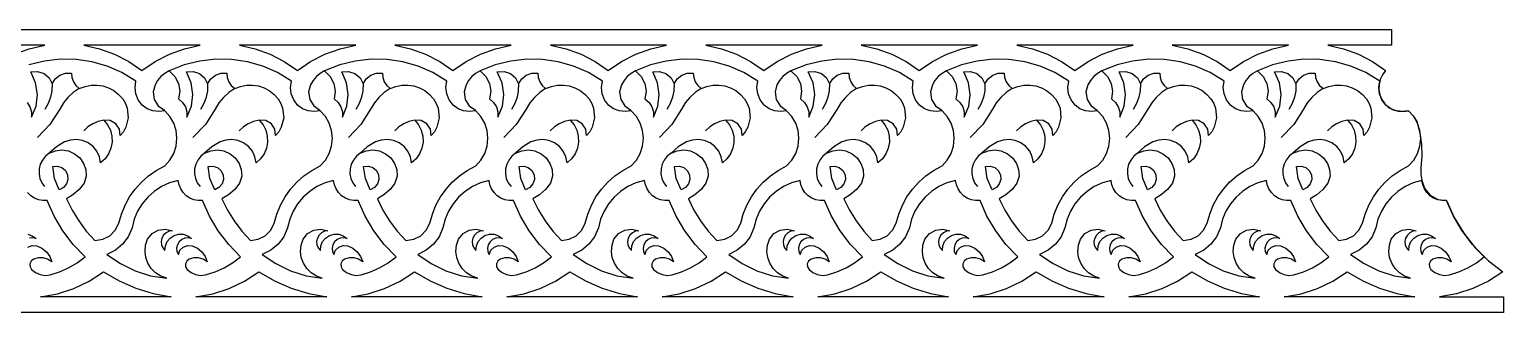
# Model space of a CAD drawing. Extents: x 0.75 to 7.48, y 8.3 to 8.96.
# Drawn here: x 4.077 to 7.483, y 8.305 to 8.958 of the extents above; entities that cross this region are included whole.
import ezdxf

# ---------------------------------------------------------------- set-up
doc = ezdxf.new("R2010")
doc.units = 0
doc.header["$MEASUREMENT"] = 0
doc.layers.get('0').update_dxf_attribs({"linetype": 'CONTINUOUS'})

msp = doc.modelspace()

# ---------------------------------------------------------------- linework, layer by layer
for points in [[(0.7743, 8.9578), (7.2242, 8.9578), (7.2242, 8.9215), (7.0768, 8.9215), (7.113, 8.9136), (7.1476, 8.9011), (7.1804, 8.8842), (7.2107, 8.863), (7.2033, 8.8535), (7.1982, 8.8427), (7.1954, 8.8311), (7.1951, 8.8191), (7.1973, 8.8072), (7.2018, 8.7962), (7.2086, 8.7864), (7.2174, 8.7781), (7.2282, 8.7728), (7.2397, 8.7698), (7.2516, 8.769), (7.2635, 8.7705), (7.2742, 8.7587), (7.2826, 8.7453), (7.2899, 8.7192), (7.2938, 8.6925), (7.2945, 8.6655), (7.2918, 8.6385), (7.2917, 8.6238), (7.2946, 8.6094), (7.3012, 8.5903), (7.3139, 8.5754), (7.331, 8.5658), (7.3512, 8.563), (7.3688, 8.5241), (7.3911, 8.4877), (7.4177, 8.4544), (7.4483, 8.4243), (7.4812, 8.3991), (7.4481, 8.3772), (7.4124, 8.3601), (7.3747, 8.348), (7.3355, 8.3413), (7.4831, 8.3413), (7.4831, 8.305), (1.0332, 8.305)], [(4.0715, 8.7895), (4.078, 8.7794), (4.0815, 8.768), (4.0816, 8.7558), (4.092, 8.7812), (4.0952, 8.8081), (4.0912, 8.8348), (4.0801, 8.86), (4.0957, 8.8612), (4.1105, 8.8563), (4.1224, 8.8462), (4.1293, 8.8322), (4.1366, 8.844), (4.1472, 8.8525), (4.1599, 8.8571), (4.1739, 8.8574), (4.1748, 8.8469), (4.1783, 8.8371), (4.1841, 8.8285), (4.192, 8.8214), (4.2053, 8.8267), (4.2191, 8.8294), (4.2329, 8.8297), (4.2466, 8.8276), (4.2596, 8.8233), (4.2718, 8.8168), (4.2828, 8.8082), (4.2923, 8.7975), (4.2985, 8.7874), (4.3027, 8.7766), (4.305, 8.7541), (4.2996, 8.7322), (4.2939, 8.7221), (4.2864, 8.7129), (4.2849, 8.7279), (4.2767, 8.7405), (4.2636, 8.7481), (4.2485, 8.749), (4.2575, 8.738), (4.2638, 8.7256), (4.2673, 8.7121), (4.2678, 8.698), (4.2652, 8.6842), (4.2598, 8.6713), (4.2517, 8.6598), (4.2412, 8.6503), (4.2386, 8.6642), (4.2327, 8.677), (4.2239, 8.6879), (4.2125, 8.6965), (4.1993, 8.702), (4.1854, 8.7042), (4.1714, 8.7029), (4.158, 8.6983), (4.139, 8.6868), (4.1224, 8.6723), (4.1368, 8.6781), (4.152, 8.6799), (4.1671, 8.6776), (4.1813, 8.6713), (4.1933, 8.6614), (4.202, 8.6489), (4.2071, 8.6346), (4.2081, 8.6192), (4.203, 8.6035), (4.1919, 8.5887), (4.1774, 8.5763), (4.1623, 8.5675), (4.1752, 8.5412), (4.1906, 8.5163), (4.2083, 8.4929), (4.2282, 8.4713), (4.2464, 8.474), (4.2624, 8.4821), (4.2751, 8.4945), (4.2835, 8.5107), (4.2894, 8.5321), (4.2977, 8.5524), (4.3083, 8.5715), (4.3209, 8.5892), (4.3355, 8.6054), (4.3518, 8.6199), (4.3699, 8.6325), (4.3895, 8.6431), (4.4015, 8.6566), (4.4104, 8.672), (4.4159, 8.689), (4.4178, 8.7069), (4.4159, 8.7247), (4.4104, 8.7416), (4.4015, 8.7571), (4.3894, 8.7705), (4.3755, 8.7684), (4.3617, 8.77), (4.3488, 8.7751), (4.3374, 8.7834), (4.3282, 8.7954), (4.3226, 8.8092), (4.3208, 8.824), (4.3229, 8.8389), (4.2907, 8.8584), (4.2566, 8.8732), (4.2211, 8.8833), (4.1848, 8.8887), (4.148, 8.8893), (4.1113, 8.8851), (4.0752, 8.8761)], [(4.3995, 8.8622), (4.3894, 8.8565), (4.3805, 8.8492), (4.373, 8.8405), (4.3672, 8.8305), (4.3627, 8.8138), (4.3653, 8.7966), (4.3745, 8.7819), (4.3888, 8.7721)], [(4.7587, 8.8622), (4.7486, 8.8565), (4.7398, 8.8492), (4.7323, 8.8405), (4.7264, 8.8305), (4.722, 8.8138), (4.7245, 8.7966), (4.7337, 8.7819), (4.7481, 8.7721)], [(5.118, 8.8622), (5.1079, 8.8565), (5.099, 8.8492), (5.0915, 8.8405), (5.0857, 8.8305), (5.0812, 8.8138), (5.0838, 8.7966), (5.093, 8.7819), (5.1073, 8.7721)], [(5.4772, 8.8622), (5.4671, 8.8565), (5.4583, 8.8492), (5.4508, 8.8405), (5.4449, 8.8305), (5.4405, 8.8138), (5.4431, 8.7966), (5.4523, 8.7819), (5.4666, 8.7721)], [(5.8365, 8.8622), (5.8264, 8.8565), (5.8175, 8.8492), (5.8101, 8.8405), (5.8042, 8.8305), (5.7997, 8.8138), (5.8023, 8.7966), (5.8115, 8.7819), (5.8258, 8.7721)], [(6.1957, 8.8622), (6.1856, 8.8565), (6.1768, 8.8492), (6.1693, 8.8405), (6.1635, 8.8305), (6.159, 8.8138), (6.1616, 8.7966), (6.1708, 8.7819), (6.1851, 8.7721)], [(6.555, 8.8622), (6.5449, 8.8565), (6.536, 8.8492), (6.5286, 8.8405), (6.5227, 8.8305), (6.5182, 8.8138), (6.5208, 8.7966), (6.53, 8.7819), (6.5444, 8.7721)], [(6.9142, 8.8622), (6.9041, 8.8565), (6.8953, 8.8492), (6.8878, 8.8405), (6.882, 8.8305), (6.8775, 8.8138), (6.8801, 8.7966), (6.8893, 8.7819), (6.9036, 8.7721)], [(4.1293, 8.8322), (4.1288, 8.8166), (4.1258, 8.8014), (4.1203, 8.7868), (4.1126, 8.7732)], [(4.4886, 8.8322), (4.488, 8.8166), (4.485, 8.8014), (4.4796, 8.7868), (4.4719, 8.7732)], [(4.8478, 8.8322), (4.8473, 8.8166), (4.8443, 8.8014), (4.8389, 8.7868), (4.8311, 8.7732)], [(5.2071, 8.8322), (5.2065, 8.8166), (5.2035, 8.8014), (5.1981, 8.7868), (5.1904, 8.7732)], [(5.5663, 8.8322), (5.5658, 8.8166), (5.5628, 8.8014), (5.5574, 8.7868), (5.5496, 8.7732)], [(5.9256, 8.8322), (5.925, 8.8166), (5.922, 8.8014), (5.9166, 8.7868), (5.9089, 8.7732)], [(6.2848, 8.8322), (6.2843, 8.8166), (6.2813, 8.8014), (6.2759, 8.7868), (6.2682, 8.7732)], [(6.6441, 8.8322), (6.6436, 8.8166), (6.6405, 8.8014), (6.6351, 8.7868), (6.6274, 8.7732)], [(7.0034, 8.8322), (7.0028, 8.8166), (6.9998, 8.8014), (6.9944, 8.7868), (6.9867, 8.7732)], [(4.192, 8.8214), (4.1782, 8.8122), (4.1659, 8.801), (4.1553, 8.7883), (4.1467, 8.7741), (4.1242, 8.7389), (4.0954, 8.7085)], [(4.5512, 8.8214), (4.5374, 8.8122), (4.5251, 8.801), (4.5146, 8.7883), (4.506, 8.7741), (4.4834, 8.7389), (4.4546, 8.7085)], [(4.9105, 8.8214), (4.8967, 8.8122), (4.8844, 8.801), (4.8739, 8.7883), (4.8652, 8.7741), (4.8427, 8.7389), (4.8139, 8.7085)], [(5.2697, 8.8214), (5.2559, 8.8122), (5.2436, 8.801), (5.2331, 8.7883), (5.2245, 8.7741), (5.2019, 8.7389), (5.1731, 8.7085)], [(5.629, 8.8214), (5.6152, 8.8122), (5.6029, 8.801), (5.5924, 8.7883), (5.5837, 8.7741), (5.5612, 8.7389), (5.5324, 8.7085)], [(5.9882, 8.8214), (5.9744, 8.8122), (5.9622, 8.801), (5.9516, 8.7883), (5.943, 8.7741), (5.9204, 8.7389), (5.8916, 8.7085)], [(6.3475, 8.8214), (6.3337, 8.8122), (6.3214, 8.801), (6.3109, 8.7883), (6.3022, 8.7741), (6.2797, 8.7389), (6.2509, 8.7085)], [(6.7067, 8.8214), (6.6929, 8.8122), (6.6807, 8.801), (6.6701, 8.7883), (6.6615, 8.7741), (6.6389, 8.7389), (6.6101, 8.7085)], [(7.066, 8.8214), (7.0522, 8.8122), (7.0399, 8.801), (7.0294, 8.7883), (7.0207, 8.7741), (6.9982, 8.7389), (6.9694, 8.7085)], [(4.2485, 8.749), (4.2354, 8.7458), (4.2232, 8.7405), (4.2121, 8.7331), (4.2024, 8.7237)], [(4.6078, 8.749), (4.5947, 8.7458), (4.5824, 8.7405), (4.5713, 8.7331), (4.5616, 8.7237)], [(4.9671, 8.749), (4.9539, 8.7458), (4.9417, 8.7405), (4.9306, 8.7331), (4.9209, 8.7237)], [(5.3263, 8.749), (5.3132, 8.7458), (5.3009, 8.7405), (5.2898, 8.7331), (5.2801, 8.7237)], [(5.6856, 8.749), (5.6724, 8.7458), (5.6602, 8.7405), (5.6491, 8.7331), (5.6394, 8.7237)], [(6.0448, 8.749), (6.0317, 8.7458), (6.0194, 8.7405), (6.0083, 8.7331), (5.9987, 8.7237)], [(6.4041, 8.749), (6.3909, 8.7458), (6.3787, 8.7405), (6.3676, 8.7331), (6.3579, 8.7237)], [(6.7633, 8.749), (6.7502, 8.7458), (6.7379, 8.7405), (6.7268, 8.7331), (6.7172, 8.7237)], [(7.1226, 8.749), (7.1095, 8.7458), (7.0972, 8.7405), (7.0861, 8.7331), (7.0764, 8.7237)], [(4.1224, 8.6723), (4.1137, 8.6653), (4.1069, 8.6567), (4.102, 8.6469), (4.0993, 8.6362), (4.099, 8.6251), (4.101, 8.6144), (4.1053, 8.6044), (4.1118, 8.5954)], [(4.4817, 8.6723), (4.473, 8.6653), (4.4661, 8.6567), (4.4612, 8.6469), (4.4586, 8.6362), (4.4582, 8.6251), (4.4603, 8.6144), (4.4646, 8.6044), (4.471, 8.5954)], [(4.8409, 8.6723), (4.8323, 8.6653), (4.8254, 8.6567), (4.8205, 8.6469), (4.8178, 8.6362), (4.8175, 8.6251), (4.8195, 8.6144), (4.8238, 8.6044), (4.8303, 8.5954)], [(5.2002, 8.6723), (5.1915, 8.6653), (5.1846, 8.6567), (5.1798, 8.6469), (5.1771, 8.6362), (5.1768, 8.6251), (5.1788, 8.6144), (5.1831, 8.6044), (5.1896, 8.5954)], [(5.5594, 8.6723), (5.5508, 8.6653), (5.5439, 8.6567), (5.539, 8.6469), (5.5363, 8.6362), (5.536, 8.6251), (5.5381, 8.6144), (5.5424, 8.6044), (5.5488, 8.5954)], [(5.9187, 8.6723), (5.91, 8.6653), (5.9031, 8.6567), (5.8983, 8.6469), (5.8956, 8.6362), (5.8953, 8.6251), (5.8973, 8.6144), (5.9016, 8.6044), (5.9081, 8.5954)], [(6.2779, 8.6723), (6.2693, 8.6653), (6.2624, 8.6567), (6.2575, 8.6469), (6.2548, 8.6362), (6.2545, 8.6251), (6.2566, 8.6144), (6.2609, 8.6044), (6.2673, 8.5954)], [(6.6372, 8.6723), (6.6285, 8.6653), (6.6217, 8.6567), (6.6168, 8.6469), (6.6141, 8.6362), (6.6138, 8.6251), (6.6158, 8.6144), (6.6201, 8.6044), (6.6266, 8.5954)], [(6.9964, 8.6723), (6.9878, 8.6653), (6.9809, 8.6567), (6.976, 8.6469), (6.9733, 8.6362), (6.973, 8.6251), (6.9751, 8.6144), (6.9794, 8.6044), (6.9858, 8.5954)], [(4.073, 8.4558), (4.083, 8.4594), (4.0937, 8.4585), (4.1058, 8.453), (4.1159, 8.4447), (4.1236, 8.4341), (4.1284, 8.4218), (4.1189, 8.4277), (4.1084, 8.4308), (4.0974, 8.4309), (4.0866, 8.4278), (4.081, 8.4235), (4.0781, 8.4171), (4.0784, 8.4102), (4.0819, 8.4041), (4.0911, 8.3969), (4.1017, 8.3923), (4.1131, 8.3906), (4.1247, 8.392), (4.1465, 8.3988), (4.1674, 8.4079), (4.1871, 8.4194), (4.2054, 8.433), (4.1779, 8.4616), (4.154, 8.493), (4.134, 8.5269), (4.1179, 8.563), (4.1077, 8.563), (4.0977, 8.5649), (4.0883, 8.5688), (4.0798, 8.5744), (4.0726, 8.5816)], [(4.073, 8.4854), (4.0833, 8.482), (4.0923, 8.4757), (4.0844, 8.4773), (4.0766, 8.4764)]]:
    msp.add_lwpolyline(points)
for points in [[(4.1123, 8.9215), (3.8435, 8.9215), (3.8797, 8.9136), (3.9144, 8.9011), (3.9471, 8.8842), (3.9774, 8.863), (4.0081, 8.884), (4.0411, 8.9008), (4.076, 8.9134)], [(4.4716, 8.9215), (4.2028, 8.9215), (4.239, 8.9136), (4.2736, 8.9011), (4.3063, 8.8842), (4.3367, 8.863), (4.3674, 8.884), (4.4004, 8.9008), (4.4352, 8.9134)], [(4.8308, 8.9215), (4.562, 8.9215), (4.5982, 8.9136), (4.6329, 8.9011), (4.6656, 8.8842), (4.6959, 8.863), (4.7266, 8.884), (4.7596, 8.9008), (4.7945, 8.9134)], [(5.1901, 8.9215), (4.9213, 8.9215), (4.9575, 8.9136), (4.9921, 8.9011), (5.0248, 8.8842), (5.0552, 8.863), (5.0859, 8.884), (5.1189, 8.9008), (5.1537, 8.9134)], [(5.5493, 8.9215), (5.2805, 8.9215), (5.3167, 8.9136), (5.3514, 8.9011), (5.3841, 8.8842), (5.4144, 8.863), (5.4451, 8.884), (5.4781, 8.9008), (5.513, 8.9134)], [(5.9086, 8.9215), (5.6398, 8.9215), (5.676, 8.9136), (5.7106, 8.9011), (5.7434, 8.8842), (5.7737, 8.863), (5.8044, 8.884), (5.8374, 8.9008), (5.8722, 8.9134)], [(6.2678, 8.9215), (5.999, 8.9215), (6.0352, 8.9136), (6.0699, 8.9011), (6.1026, 8.8842), (6.1329, 8.863), (6.1636, 8.884), (6.1966, 8.9008), (6.2315, 8.9134)], [(6.6271, 8.9215), (6.3583, 8.9215), (6.3945, 8.9136), (6.4291, 8.9011), (6.4619, 8.8842), (6.4922, 8.863), (6.5229, 8.884), (6.5559, 8.9008), (6.5908, 8.9134)], [(6.9864, 8.9215), (6.7176, 8.9215), (6.7537, 8.9136), (6.7884, 8.9011), (6.8211, 8.8842), (6.8514, 8.863), (6.8821, 8.884), (6.9151, 8.9008), (6.95, 8.9134)], [(4.7487, 8.7705), (4.7347, 8.7684), (4.7209, 8.77), (4.708, 8.7751), (4.6966, 8.7834), (4.6875, 8.7954), (4.6819, 8.8092), (4.68, 8.824), (4.6822, 8.8389), (4.65, 8.8584), (4.6158, 8.8732), (4.5804, 8.8833), (4.544, 8.8887), (4.5073, 8.8893), (4.4706, 8.8851), (4.4345, 8.8761), (4.3995, 8.8622), (4.4128, 8.8494), (4.4212, 8.8334), (4.4242, 8.8157), (4.4215, 8.7975), (4.4307, 8.7895), (4.4373, 8.7794), (4.4407, 8.768), (4.4409, 8.7558), (4.4512, 8.7812), (4.4544, 8.8081), (4.4505, 8.8348), (4.4394, 8.86), (4.4549, 8.8612), (4.4698, 8.8563), (4.4816, 8.8462), (4.4886, 8.8322), (4.4959, 8.844), (4.5064, 8.8525), (4.5192, 8.8571), (4.5331, 8.8574), (4.534, 8.8469), (4.5375, 8.8371), (4.5433, 8.8285), (4.5512, 8.8214), (4.5646, 8.8267), (4.5784, 8.8294), (4.5922, 8.8297), (4.6058, 8.8276), (4.6189, 8.8233), (4.6311, 8.8168), (4.6421, 8.8082), (4.6516, 8.7975), (4.6578, 8.7874), (4.6619, 8.7766), (4.6643, 8.7541), (4.6588, 8.7322), (4.6532, 8.7221), (4.6457, 8.7129), (4.6441, 8.7279), (4.6359, 8.7405), (4.6229, 8.7481), (4.6078, 8.749), (4.6167, 8.738), (4.623, 8.7256), (4.6265, 8.7121), (4.627, 8.698), (4.6245, 8.6842), (4.619, 8.6713), (4.6109, 8.6598), (4.6005, 8.6503), (4.5978, 8.6642), (4.5919, 8.677), (4.5831, 8.6879), (4.5717, 8.6965), (4.5586, 8.702), (4.5447, 8.7042), (4.5307, 8.7029), (4.5172, 8.6983), (4.4983, 8.6868), (4.4817, 8.6723), (4.4961, 8.6781), (4.5113, 8.6799), (4.5264, 8.6776), (4.5406, 8.6713), (4.5525, 8.6614), (4.5612, 8.6489), (4.5663, 8.6346), (4.5673, 8.6192), (4.5623, 8.6035), (4.5512, 8.5887), (4.5367, 8.5763), (4.5216, 8.5675), (4.5345, 8.5412), (4.5499, 8.5163), (4.5676, 8.4929), (4.5875, 8.4713), (4.6056, 8.474), (4.6216, 8.4821), (4.6343, 8.4945), (4.6427, 8.5107), (4.6487, 8.5321), (4.657, 8.5524), (4.6675, 8.5715), (4.6801, 8.5892), (4.6947, 8.6054), (4.7111, 8.6199), (4.7292, 8.6325), (4.7488, 8.6431), (4.7608, 8.6566), (4.7697, 8.672), (4.7751, 8.689), (4.777, 8.7069), (4.7751, 8.7247), (4.7696, 8.7416), (4.7607, 8.7571)], [(5.108, 8.7705), (5.094, 8.7684), (5.0802, 8.77), (5.0673, 8.7751), (5.0559, 8.7834), (5.0467, 8.7954), (5.0411, 8.8092), (5.0393, 8.824), (5.0415, 8.8389), (5.0092, 8.8584), (4.9751, 8.8732), (4.9396, 8.8833), (4.9033, 8.8887), (4.8665, 8.8893), (4.8298, 8.8851), (4.7937, 8.8761), (4.7587, 8.8622), (4.772, 8.8494), (4.7804, 8.8334), (4.7835, 8.8157), (4.7807, 8.7975), (4.79, 8.7895), (4.7965, 8.7794), (4.8, 8.768), (4.8001, 8.7558), (4.8105, 8.7812), (4.8137, 8.8081), (4.8097, 8.8348), (4.7986, 8.86), (4.8142, 8.8612), (4.8291, 8.8563), (4.8409, 8.8462), (4.8478, 8.8322), (4.8551, 8.844), (4.8657, 8.8525), (4.8784, 8.8571), (4.8924, 8.8574), (4.8933, 8.8469), (4.8968, 8.8371), (4.9026, 8.8285), (4.9105, 8.8214), (4.9238, 8.8267), (4.9376, 8.8294), (4.9515, 8.8297), (4.9651, 8.8276), (4.9781, 8.8233), (4.9903, 8.8168), (5.0013, 8.8082), (5.0108, 8.7975), (5.017, 8.7874), (5.0212, 8.7766), (5.0235, 8.7541), (5.0181, 8.7322), (5.0125, 8.7221), (5.0049, 8.7129), (5.0034, 8.7279), (4.9952, 8.7405), (4.9821, 8.7481), (4.9671, 8.749), (4.976, 8.738), (4.9823, 8.7256), (4.9858, 8.7121), (4.9863, 8.698), (4.9837, 8.6842), (4.9783, 8.6713), (4.9702, 8.6598), (4.9597, 8.6503), (4.9571, 8.6642), (4.9512, 8.677), (4.9424, 8.6879), (4.931, 8.6965), (4.9178, 8.702), (4.9039, 8.7042), (4.8899, 8.7029), (4.8765, 8.6983), (4.8575, 8.6868), (4.8409, 8.6723), (4.8553, 8.6781), (4.8705, 8.6799), (4.8856, 8.6776), (4.8998, 8.6713), (4.9118, 8.6614), (4.9205, 8.6489), (4.9256, 8.6346), (4.9266, 8.6192), (4.9215, 8.6035), (4.9104, 8.5887), (4.8959, 8.5763), (4.8808, 8.5675), (4.8938, 8.5412), (4.9091, 8.5163), (4.9268, 8.4929), (4.9467, 8.4713), (4.9649, 8.474), (4.9809, 8.4821), (4.9936, 8.4945), (5.002, 8.5107), (5.0079, 8.5321), (5.0162, 8.5524), (5.0268, 8.5715), (5.0394, 8.5892), (5.054, 8.6054), (5.0703, 8.6199), (5.0884, 8.6325), (5.108, 8.6431), (5.12, 8.6566), (5.1289, 8.672), (5.1344, 8.689), (5.1363, 8.7069), (5.1344, 8.7247), (5.1289, 8.7416), (5.12, 8.7571)], [(5.4672, 8.7705), (5.4532, 8.7684), (5.4395, 8.77), (5.4265, 8.7751), (5.4152, 8.7834), (5.406, 8.7954), (5.4004, 8.8092), (5.3986, 8.824), (5.4007, 8.8389), (5.3685, 8.8584), (5.3344, 8.8732), (5.2989, 8.8833), (5.2625, 8.8887), (5.2258, 8.8893), (5.1891, 8.8851), (5.153, 8.8761), (5.118, 8.8622), (5.1313, 8.8494), (5.1397, 8.8334), (5.1427, 8.8157), (5.14, 8.7975), (5.1492, 8.7895), (5.1558, 8.7794), (5.1592, 8.768), (5.1594, 8.7558), (5.1697, 8.7812), (5.1729, 8.8081), (5.169, 8.8348), (5.1579, 8.86), (5.1735, 8.8612), (5.1883, 8.8563), (5.2001, 8.8462), (5.2071, 8.8322), (5.2144, 8.844), (5.2249, 8.8525), (5.2377, 8.8571), (5.2516, 8.8574), (5.2525, 8.8469), (5.256, 8.8371), (5.2618, 8.8285), (5.2697, 8.8214), (5.2831, 8.8267), (5.2969, 8.8294), (5.3107, 8.8297), (5.3243, 8.8276), (5.3374, 8.8233), (5.3496, 8.8168), (5.3606, 8.8082), (5.3701, 8.7975), (5.3763, 8.7874), (5.3804, 8.7766), (5.3828, 8.7541), (5.3773, 8.7322), (5.3717, 8.7221), (5.3642, 8.7129), (5.3626, 8.7279), (5.3544, 8.7405), (5.3414, 8.7481), (5.3263, 8.749), (5.3352, 8.738), (5.3415, 8.7256), (5.345, 8.7121), (5.3455, 8.698), (5.343, 8.6842), (5.3375, 8.6713), (5.3294, 8.6598), (5.319, 8.6503), (5.3164, 8.6642), (5.3105, 8.677), (5.3016, 8.6879), (5.2902, 8.6965), (5.2771, 8.702), (5.2632, 8.7042), (5.2492, 8.7029), (5.2357, 8.6983), (5.2168, 8.6868), (5.2002, 8.6723), (5.2146, 8.6781), (5.2298, 8.6799), (5.2449, 8.6776), (5.2591, 8.6713), (5.271, 8.6614), (5.2797, 8.6489), (5.2848, 8.6346), (5.2858, 8.6192), (5.2808, 8.6035), (5.2697, 8.5887), (5.2552, 8.5763), (5.2401, 8.5675), (5.253, 8.5412), (5.2684, 8.5163), (5.2861, 8.4929), (5.306, 8.4713), (5.3241, 8.474), (5.3401, 8.4821), (5.3529, 8.4945), (5.3612, 8.5107), (5.3672, 8.5321), (5.3755, 8.5524), (5.386, 8.5715), (5.3986, 8.5892), (5.4132, 8.6054), (5.4296, 8.6199), (5.4477, 8.6325), (5.4673, 8.6431), (5.4793, 8.6566), (5.4882, 8.672), (5.4936, 8.689), (5.4955, 8.7069), (5.4936, 8.7247), (5.4881, 8.7416), (5.4793, 8.7571)], [(5.8265, 8.7705), (5.8125, 8.7684), (5.7987, 8.77), (5.7858, 8.7751), (5.7744, 8.7834), (5.7652, 8.7954), (5.7596, 8.8092), (5.7578, 8.824), (5.76, 8.8389), (5.7277, 8.8584), (5.6936, 8.8732), (5.6581, 8.8833), (5.6218, 8.8887), (5.585, 8.8893), (5.5483, 8.8851), (5.5123, 8.8761), (5.4772, 8.8622), (5.4905, 8.8494), (5.4989, 8.8334), (5.502, 8.8157), (5.4992, 8.7975), (5.5085, 8.7895), (5.515, 8.7794), (5.5185, 8.768), (5.5186, 8.7558), (5.529, 8.7812), (5.5322, 8.8081), (5.5282, 8.8348), (5.5171, 8.86), (5.5327, 8.8612), (5.5476, 8.8563), (5.5594, 8.8462), (5.5663, 8.8322), (5.5736, 8.844), (5.5842, 8.8525), (5.5969, 8.8571), (5.6109, 8.8574), (5.6118, 8.8469), (5.6153, 8.8371), (5.6211, 8.8285), (5.629, 8.8214), (5.6424, 8.8267), (5.6561, 8.8294), (5.67, 8.8297), (5.6836, 8.8276), (5.6966, 8.8233), (5.7088, 8.8168), (5.7198, 8.8082), (5.7294, 8.7975), (5.7355, 8.7874), (5.7397, 8.7766), (5.742, 8.7541), (5.7366, 8.7322), (5.731, 8.7221), (5.7235, 8.7129), (5.7219, 8.7279), (5.7137, 8.7405), (5.7006, 8.7481), (5.6856, 8.749), (5.6945, 8.738), (5.7008, 8.7256), (5.7043, 8.7121), (5.7048, 8.698), (5.7022, 8.6842), (5.6968, 8.6713), (5.6887, 8.6598), (5.6782, 8.6503), (5.6756, 8.6642), (5.6697, 8.677), (5.6609, 8.6879), (5.6495, 8.6965), (5.6363, 8.702), (5.6225, 8.7042), (5.6085, 8.7029), (5.595, 8.6983), (5.576, 8.6868), (5.5594, 8.6723), (5.5738, 8.6781), (5.589, 8.6799), (5.6041, 8.6776), (5.6183, 8.6713), (5.6303, 8.6614), (5.639, 8.6489), (5.6441, 8.6346), (5.6451, 8.6192), (5.6401, 8.6035), (5.6289, 8.5887), (5.6144, 8.5763), (5.5994, 8.5675), (5.6123, 8.5412), (5.6276, 8.5163), (5.6453, 8.4929), (5.6652, 8.4713), (5.6834, 8.474), (5.6994, 8.4821), (5.7121, 8.4945), (5.7205, 8.5107), (5.7264, 8.5321), (5.7347, 8.5524), (5.7453, 8.5715), (5.7579, 8.5892), (5.7725, 8.6054), (5.7889, 8.6199), (5.8069, 8.6325), (5.8265, 8.6431), (5.8385, 8.6566), (5.8474, 8.672), (5.8529, 8.689), (5.8548, 8.7069), (5.8529, 8.7247), (5.8474, 8.7416), (5.8385, 8.7571)], [(6.1857, 8.7705), (6.1718, 8.7684), (6.158, 8.77), (6.145, 8.7751), (6.1337, 8.7834), (6.1245, 8.7954), (6.1189, 8.8092), (6.1171, 8.824), (6.1192, 8.8389), (6.087, 8.8584), (6.0529, 8.8732), (6.0174, 8.8833), (5.981, 8.8887), (5.9443, 8.8893), (5.9076, 8.8851), (5.8715, 8.8761), (5.8365, 8.8622), (5.8498, 8.8494), (5.8582, 8.8334), (5.8612, 8.8157), (5.8585, 8.7975), (5.8678, 8.7895), (5.8743, 8.7794), (5.8778, 8.768), (5.8779, 8.7558), (5.8882, 8.7812), (5.8914, 8.8081), (5.8875, 8.8348), (5.8764, 8.86), (5.892, 8.8612), (5.9068, 8.8563), (5.9186, 8.8462), (5.9256, 8.8322), (5.9329, 8.844), (5.9434, 8.8525), (5.9562, 8.8571), (5.9701, 8.8574), (5.9711, 8.8469), (5.9745, 8.8371), (5.9803, 8.8285), (5.9882, 8.8214), (6.0016, 8.8267), (6.0154, 8.8294), (6.0292, 8.8297), (6.0428, 8.8276), (6.0559, 8.8233), (6.0681, 8.8168), (6.0791, 8.8082), (6.0886, 8.7975), (6.0948, 8.7874), (6.0989, 8.7766), (6.1013, 8.7541), (6.0958, 8.7322), (6.0902, 8.7221), (6.0827, 8.7129), (6.0812, 8.7279), (6.0729, 8.7405), (6.0599, 8.7481), (6.0448, 8.749), (6.0538, 8.738), (6.0601, 8.7256), (6.0635, 8.7121), (6.0641, 8.698), (6.0615, 8.6842), (6.056, 8.6713), (6.0479, 8.6598), (6.0375, 8.6503), (6.0349, 8.6642), (6.029, 8.677), (6.0201, 8.6879), (6.0087, 8.6965), (5.9956, 8.702), (5.9817, 8.7042), (5.9677, 8.7029), (5.9542, 8.6983), (5.9353, 8.6868), (5.9187, 8.6723), (5.9331, 8.6781), (5.9483, 8.6799), (5.9634, 8.6776), (5.9776, 8.6713), (5.9896, 8.6614), (5.9983, 8.6489), (6.0033, 8.6346), (6.0044, 8.6192), (5.9993, 8.6035), (5.9882, 8.5887), (5.9737, 8.5763), (5.9586, 8.5675), (5.9715, 8.5412), (5.9869, 8.5163), (6.0046, 8.4929), (6.0245, 8.4713), (6.0426, 8.474), (6.0586, 8.4821), (6.0714, 8.4945), (6.0798, 8.5107), (6.0857, 8.5321), (6.094, 8.5524), (6.1045, 8.5715), (6.1172, 8.5892), (6.1317, 8.6054), (6.1481, 8.6199), (6.1662, 8.6325), (6.1858, 8.6431), (6.1978, 8.6566), (6.2067, 8.672), (6.2122, 8.689), (6.214, 8.7069), (6.2121, 8.7247), (6.2066, 8.7416), (6.1978, 8.7571)], [(6.545, 8.7705), (6.531, 8.7684), (6.5172, 8.77), (6.5043, 8.7751), (6.4929, 8.7834), (6.4837, 8.7954), (6.4781, 8.8092), (6.4763, 8.824), (6.4785, 8.8389), (6.4462, 8.8584), (6.4121, 8.8732), (6.3766, 8.8833), (6.3403, 8.8887), (6.3035, 8.8893), (6.2669, 8.8851), (6.2308, 8.8761), (6.1957, 8.8622), (6.209, 8.8494), (6.2174, 8.8334), (6.2205, 8.8157), (6.2177, 8.7975), (6.227, 8.7895), (6.2335, 8.7794), (6.237, 8.768), (6.2371, 8.7558), (6.2475, 8.7812), (6.2507, 8.8081), (6.2467, 8.8348), (6.2356, 8.86), (6.2512, 8.8612), (6.2661, 8.8563), (6.2779, 8.8462), (6.2848, 8.8322), (6.2922, 8.844), (6.3027, 8.8525), (6.3154, 8.8571), (6.3294, 8.8574), (6.3303, 8.8469), (6.3338, 8.8371), (6.3396, 8.8285), (6.3475, 8.8214), (6.3609, 8.8267), (6.3746, 8.8294), (6.3885, 8.8297), (6.4021, 8.8276), (6.4151, 8.8233), (6.4273, 8.8168), (6.4383, 8.8082), (6.4479, 8.7975), (6.454, 8.7874), (6.4582, 8.7766), (6.4605, 8.7541), (6.4551, 8.7322), (6.4495, 8.7221), (6.442, 8.7129), (6.4404, 8.7279), (6.4322, 8.7405), (6.4192, 8.7481), (6.4041, 8.749), (6.413, 8.738), (6.4193, 8.7256), (6.4228, 8.7121), (6.4233, 8.698), (6.4207, 8.6842), (6.4153, 8.6713), (6.4072, 8.6598), (6.3967, 8.6503), (6.3941, 8.6642), (6.3882, 8.677), (6.3794, 8.6879), (6.368, 8.6965), (6.3548, 8.702), (6.341, 8.7042), (6.327, 8.7029), (6.3135, 8.6983), (6.2945, 8.6868), (6.2779, 8.6723), (6.2923, 8.6781), (6.3075, 8.6799), (6.3226, 8.6776), (6.3368, 8.6713), (6.3488, 8.6614), (6.3575, 8.6489), (6.3626, 8.6346), (6.3636, 8.6192), (6.3586, 8.6035), (6.3474, 8.5887), (6.333, 8.5763), (6.3179, 8.5675), (6.3308, 8.5412), (6.3461, 8.5163), (6.3638, 8.4929), (6.3837, 8.4713), (6.4019, 8.474), (6.4179, 8.4821), (6.4306, 8.4945), (6.439, 8.5107), (6.4449, 8.5321), (6.4533, 8.5524), (6.4638, 8.5715), (6.4764, 8.5892), (6.491, 8.6054), (6.5074, 8.6199), (6.5254, 8.6325), (6.545, 8.6431), (6.557, 8.6566), (6.5659, 8.672), (6.5714, 8.689), (6.5733, 8.7069), (6.5714, 8.7247), (6.5659, 8.7416), (6.557, 8.7571)], [(6.9042, 8.7705), (6.8903, 8.7684), (6.8765, 8.77), (6.8635, 8.7751), (6.8522, 8.7834), (6.843, 8.7954), (6.8374, 8.8092), (6.8356, 8.824), (6.8377, 8.8389), (6.8055, 8.8584), (6.7714, 8.8732), (6.7359, 8.8833), (6.6995, 8.8887), (6.6628, 8.8893), (6.6261, 8.8851), (6.59, 8.8761), (6.555, 8.8622), (6.5683, 8.8494), (6.5767, 8.8334), (6.5797, 8.8157), (6.577, 8.7975), (6.5863, 8.7895), (6.5928, 8.7794), (6.5963, 8.768), (6.5964, 8.7558), (6.6067, 8.7812), (6.6099, 8.8081), (6.606, 8.8348), (6.5949, 8.86), (6.6105, 8.8612), (6.6253, 8.8563), (6.6371, 8.8462), (6.6441, 8.8322), (6.6514, 8.844), (6.662, 8.8525), (6.6747, 8.8571), (6.6886, 8.8574), (6.6896, 8.8469), (6.693, 8.8371), (6.6988, 8.8285), (6.7067, 8.8214), (6.7201, 8.8267), (6.7339, 8.8294), (6.7477, 8.8297), (6.7613, 8.8276), (6.7744, 8.8233), (6.7866, 8.8168), (6.7976, 8.8082), (6.8071, 8.7975), (6.8133, 8.7874), (6.8174, 8.7766), (6.8198, 8.7541), (6.8143, 8.7322), (6.8087, 8.7221), (6.8012, 8.7129), (6.7997, 8.7279), (6.7914, 8.7405), (6.7784, 8.7481), (6.7633, 8.749), (6.7723, 8.738), (6.7786, 8.7256), (6.7821, 8.7121), (6.7826, 8.698), (6.78, 8.6842), (6.7745, 8.6713), (6.7665, 8.6598), (6.756, 8.6503), (6.7534, 8.6642), (6.7475, 8.677), (6.7387, 8.6879), (6.7273, 8.6965), (6.7141, 8.702), (6.7002, 8.7042), (6.6862, 8.7029), (6.6727, 8.6983), (6.6538, 8.6868), (6.6372, 8.6723), (6.6516, 8.6781), (6.6668, 8.6799), (6.6819, 8.6776), (6.6961, 8.6713), (6.7081, 8.6614), (6.7168, 8.6489), (6.7218, 8.6346), (6.7229, 8.6192), (6.7178, 8.6035), (6.7067, 8.5887), (6.6922, 8.5763), (6.6771, 8.5675), (6.69, 8.5412), (6.7054, 8.5163), (6.7231, 8.4929), (6.743, 8.4713), (6.7611, 8.474), (6.7771, 8.4821), (6.7899, 8.4945), (6.7983, 8.5107), (6.8042, 8.5321), (6.8125, 8.5524), (6.823, 8.5715), (6.8357, 8.5892), (6.8502, 8.6054), (6.8666, 8.6199), (6.8847, 8.6325), (6.9043, 8.6431), (6.9163, 8.6566), (6.9252, 8.672), (6.9307, 8.689), (6.9325, 8.7069), (6.9306, 8.7247), (6.9251, 8.7416), (6.9163, 8.7571)], [(7.2635, 8.7705), (7.2495, 8.7684), (7.2357, 8.77), (7.2228, 8.7751), (7.2114, 8.7834), (7.2022, 8.7954), (7.1966, 8.8092), (7.1948, 8.824), (7.197, 8.8389), (7.1647, 8.8584), (7.1306, 8.8732), (7.0951, 8.8833), (7.0588, 8.8887), (7.022, 8.8893), (6.9854, 8.8851), (6.9493, 8.8761), (6.9142, 8.8622), (6.9275, 8.8494), (6.9359, 8.8334), (6.939, 8.8157), (6.9362, 8.7975), (6.9455, 8.7895), (6.952, 8.7794), (6.9555, 8.768), (6.9556, 8.7558), (6.966, 8.7812), (6.9692, 8.8081), (6.9652, 8.8348), (6.9541, 8.86), (6.9697, 8.8612), (6.9846, 8.8563), (6.9964, 8.8462), (7.0034, 8.8322), (7.0107, 8.844), (7.0212, 8.8525), (7.034, 8.8571), (7.0479, 8.8574), (7.0488, 8.8469), (7.0523, 8.8371), (7.0581, 8.8285), (7.066, 8.8214), (7.0794, 8.8267), (7.0931, 8.8294), (7.107, 8.8297), (7.1206, 8.8276), (7.1336, 8.8233), (7.1458, 8.8168), (7.1569, 8.8082), (7.1664, 8.7975), (7.1725, 8.7874), (7.1767, 8.7766), (7.179, 8.7541), (7.1736, 8.7322), (7.168, 8.7221), (7.1605, 8.7129), (7.1589, 8.7279), (7.1507, 8.7405), (7.1377, 8.7481), (7.1226, 8.749), (7.1315, 8.738), (7.1378, 8.7256), (7.1413, 8.7121), (7.1418, 8.698), (7.1392, 8.6842), (7.1338, 8.6713), (7.1257, 8.6598), (7.1152, 8.6503), (7.1126, 8.6642), (7.1067, 8.677), (7.0979, 8.6879), (7.0865, 8.6965), (7.0734, 8.702), (7.0595, 8.7042), (7.0455, 8.7029), (7.032, 8.6983), (7.013, 8.6868), (6.9964, 8.6723), (7.0108, 8.6781), (7.026, 8.6799), (7.0412, 8.6776), (7.0554, 8.6713), (7.0673, 8.6614), (7.076, 8.6489), (7.0811, 8.6346), (7.0821, 8.6192), (7.0771, 8.6035), (7.0659, 8.5887), (7.0515, 8.5763), (7.0364, 8.5675), (7.0493, 8.5412), (7.0646, 8.5163), (7.0823, 8.4929), (7.1023, 8.4713), (7.1204, 8.474), (7.1364, 8.4821), (7.1491, 8.4945), (7.1575, 8.5107), (7.1635, 8.5321), (7.1718, 8.5524), (7.1823, 8.5715), (7.1949, 8.5892), (7.2095, 8.6054), (7.2259, 8.6199), (7.2439, 8.6325), (7.2635, 8.6431), (7.2756, 8.6566), (7.2844, 8.672), (7.2899, 8.689), (7.2918, 8.7069), (7.2899, 8.7247), (7.2844, 8.7416), (7.2755, 8.7571)], [(4.1457, 8.5881), (4.1345, 8.6139), (4.1306, 8.6417), (4.1417, 8.6425), (4.1519, 8.6392), (4.16, 8.6324), (4.1651, 8.6226), (4.1659, 8.6116), (4.1625, 8.6015), (4.1555, 8.5933)], [(4.5049, 8.5881), (4.4938, 8.6139), (4.4899, 8.6417), (4.5009, 8.6425), (4.5111, 8.6392), (4.5193, 8.6324), (4.5244, 8.6226), (4.5252, 8.6116), (4.5218, 8.6015), (4.5148, 8.5933)], [(4.8642, 8.5881), (4.853, 8.6139), (4.8491, 8.6417), (4.8602, 8.6425), (4.8704, 8.6392), (4.8785, 8.6324), (4.8836, 8.6226), (4.8844, 8.6116), (4.881, 8.6015), (4.874, 8.5933)], [(5.2234, 8.5881), (5.2123, 8.6139), (5.2084, 8.6417), (5.2195, 8.6425), (5.2296, 8.6392), (5.2378, 8.6324), (5.2429, 8.6226), (5.2437, 8.6116), (5.2403, 8.6015), (5.2333, 8.5933)], [(5.5827, 8.5881), (5.5715, 8.6139), (5.5676, 8.6417), (5.5787, 8.6425), (5.5889, 8.6392), (5.597, 8.6324), (5.6021, 8.6226), (5.603, 8.6116), (5.5995, 8.6015), (5.5925, 8.5933)], [(5.9419, 8.5881), (5.9308, 8.6139), (5.9269, 8.6417), (5.938, 8.6425), (5.9481, 8.6392), (5.9563, 8.6324), (5.9614, 8.6226), (5.9622, 8.6116), (5.9588, 8.6015), (5.9518, 8.5933)], [(6.3012, 8.5881), (6.29, 8.6139), (6.2862, 8.6417), (6.2972, 8.6425), (6.3074, 8.6392), (6.3156, 8.6324), (6.3206, 8.6226), (6.3215, 8.6116), (6.318, 8.6015), (6.3111, 8.5933)], [(6.6604, 8.5881), (6.6493, 8.6139), (6.6454, 8.6417), (6.6565, 8.6425), (6.6666, 8.6392), (6.6748, 8.6324), (6.6799, 8.6226), (6.6807, 8.6116), (6.6773, 8.6015), (6.6703, 8.5933)], [(7.0197, 8.5881), (7.0085, 8.6139), (7.0047, 8.6417), (7.0157, 8.6425), (7.0259, 8.6392), (7.0341, 8.6324), (7.0391, 8.6226), (7.04, 8.6116), (7.0365, 8.6015), (7.0296, 8.5933)], [(4.3941, 8.3839), (4.3805, 8.3888), (4.3685, 8.3964), (4.3584, 8.4064), (4.3506, 8.4185), (4.3457, 8.432), (4.3439, 8.446), (4.3453, 8.4602), (4.3497, 8.4738), (4.3603, 8.487), (4.3746, 8.4951), (4.3909, 8.4974), (4.4074, 8.4934), (4.3995, 8.4922), (4.3924, 8.4887), (4.3867, 8.4834), (4.3828, 8.4764), (4.3812, 8.4687), (4.3819, 8.461), (4.3849, 8.4539), (4.39, 8.4478), (4.391, 8.4586), (4.3951, 8.4684), (4.4019, 8.4767), (4.411, 8.4826), (4.4215, 8.4856), (4.4323, 8.4854), (4.4425, 8.482), (4.4515, 8.4757), (4.4436, 8.4773), (4.4358, 8.4764), (4.4287, 8.4732), (4.4227, 8.4679), (4.4187, 8.461), (4.417, 8.4534), (4.4178, 8.4458), (4.421, 8.4385), (4.4247, 8.4484), (4.4323, 8.4558), (4.4423, 8.4594), (4.4529, 8.4585), (4.465, 8.453), (4.4751, 8.4447), (4.4828, 8.4341), (4.4876, 8.4218), (4.4782, 8.4277), (4.4676, 8.4308), (4.4566, 8.4309), (4.4459, 8.4278), (4.4403, 8.4235), (4.4373, 8.4171), (4.4376, 8.4102), (4.4412, 8.4041), (4.4503, 8.3969), (4.4609, 8.3923), (4.4723, 8.3906), (4.4839, 8.392), (4.5058, 8.3988), (4.5266, 8.4079), (4.5463, 8.4194), (4.5646, 8.433), (4.5372, 8.4616), (4.5133, 8.493), (4.4932, 8.5269), (4.4771, 8.563), (4.4669, 8.563), (4.457, 8.5649), (4.4476, 8.5688), (4.4391, 8.5744), (4.4319, 8.5816), (4.4263, 8.5901), (4.4225, 8.5994), (4.4206, 8.6094), (4.4006, 8.6038), (4.382, 8.5953), (4.3651, 8.5843), (4.3501, 8.5711), (4.3372, 8.5558), (4.3268, 8.5386), (4.3189, 8.5199), (4.3139, 8.4999), (4.3051, 8.4798), (4.2921, 8.4625), (4.2754, 8.4487), (4.2556, 8.4389), (4.2869, 8.4176), (4.3208, 8.4012), (4.3567, 8.3899)], [(4.7534, 8.3839), (4.7398, 8.3888), (4.7277, 8.3964), (4.7176, 8.4064), (4.7099, 8.4185), (4.705, 8.432), (4.7032, 8.446), (4.7045, 8.4602), (4.709, 8.4738), (4.7195, 8.487), (4.7339, 8.4951), (4.7501, 8.4974), (4.7667, 8.4934), (4.7587, 8.4922), (4.7517, 8.4887), (4.746, 8.4834), (4.7421, 8.4764), (4.7404, 8.4687), (4.7412, 8.461), (4.7441, 8.4539), (4.7493, 8.4478), (4.7503, 8.4586), (4.7543, 8.4684), (4.7611, 8.4767), (4.7702, 8.4826), (4.7808, 8.4856), (4.7915, 8.4854), (4.8018, 8.482), (4.8108, 8.4757), (4.8029, 8.4773), (4.7951, 8.4764), (4.7879, 8.4732), (4.7819, 8.4679), (4.7779, 8.461), (4.7763, 8.4534), (4.777, 8.4458), (4.7803, 8.4385), (4.784, 8.4484), (4.7915, 8.4558), (4.8016, 8.4594), (4.8122, 8.4585), (4.8243, 8.453), (4.8344, 8.4447), (4.8421, 8.4341), (4.8469, 8.4218), (4.8374, 8.4277), (4.8269, 8.4308), (4.8159, 8.4309), (4.8051, 8.4278), (4.7995, 8.4235), (4.7966, 8.4171), (4.7969, 8.4102), (4.8004, 8.4041), (4.8096, 8.3969), (4.8202, 8.3923), (4.8316, 8.3906), (4.8432, 8.392), (4.865, 8.3988), (4.8859, 8.4079), (4.9056, 8.4194), (4.9239, 8.433), (4.8964, 8.4616), (4.8725, 8.493), (4.8525, 8.5269), (4.8364, 8.563), (4.8262, 8.563), (4.8162, 8.5649), (4.8068, 8.5688), (4.7983, 8.5744), (4.7911, 8.5816), (4.7855, 8.5901), (4.7817, 8.5994), (4.7798, 8.6094), (4.7598, 8.6038), (4.7413, 8.5953), (4.7244, 8.5843), (4.7094, 8.5711), (4.6965, 8.5558), (4.686, 8.5386), (4.6782, 8.5199), (4.6732, 8.4999), (4.6644, 8.4798), (4.6513, 8.4625), (4.6346, 8.4487), (4.6149, 8.4389), (4.6461, 8.4176), (4.68, 8.4012), (4.716, 8.3899)], [(5.1126, 8.3839), (5.099, 8.3888), (5.087, 8.3964), (5.0769, 8.4064), (5.0691, 8.4185), (5.0642, 8.432), (5.0624, 8.446), (5.0638, 8.4602), (5.0682, 8.4738), (5.0788, 8.487), (5.0931, 8.4951), (5.1094, 8.4974), (5.1259, 8.4934), (5.118, 8.4922), (5.111, 8.4887), (5.1053, 8.4834), (5.1013, 8.4764), (5.0997, 8.4687), (5.1004, 8.461), (5.1034, 8.4539), (5.1086, 8.4478), (5.1095, 8.4586), (5.1136, 8.4684), (5.1204, 8.4767), (5.1295, 8.4826), (5.14, 8.4856), (5.1508, 8.4854), (5.161, 8.482), (5.17, 8.4757), (5.1621, 8.4773), (5.1543, 8.4764), (5.1472, 8.4732), (5.1412, 8.4679), (5.1372, 8.461), (5.1355, 8.4534), (5.1363, 8.4458), (5.1395, 8.4385), (5.1432, 8.4484), (5.1508, 8.4558), (5.1608, 8.4594), (5.1714, 8.4585), (5.1835, 8.453), (5.1937, 8.4447), (5.2013, 8.4341), (5.2061, 8.4218), (5.1967, 8.4277), (5.1861, 8.4308), (5.1752, 8.4309), (5.1644, 8.4278), (5.1588, 8.4235), (5.1558, 8.4171), (5.1562, 8.4102), (5.1597, 8.4041), (5.1689, 8.3969), (5.1794, 8.3923), (5.1908, 8.3906), (5.2024, 8.392), (5.2243, 8.3988), (5.2452, 8.4079), (5.2648, 8.4194), (5.2831, 8.433), (5.2557, 8.4616), (5.2318, 8.493), (5.2117, 8.5269), (5.1957, 8.563), (5.1854, 8.563), (5.1755, 8.5649), (5.1661, 8.5688), (5.1576, 8.5744), (5.1504, 8.5816), (5.1448, 8.5901), (5.141, 8.5994), (5.1391, 8.6094), (5.1191, 8.6038), (5.1005, 8.5953), (5.0836, 8.5843), (5.0686, 8.5711), (5.0558, 8.5558), (5.0453, 8.5386), (5.0374, 8.5199), (5.0324, 8.4999), (5.0236, 8.4798), (5.0106, 8.4625), (4.9939, 8.4487), (4.9741, 8.4389), (5.0054, 8.4176), (5.0393, 8.4012), (5.0752, 8.3899)], [(5.4719, 8.3839), (5.4583, 8.3888), (5.4462, 8.3964), (5.4361, 8.4064), (5.4284, 8.4185), (5.4235, 8.432), (5.4217, 8.446), (5.423, 8.4602), (5.4275, 8.4738), (5.4381, 8.487), (5.4524, 8.4951), (5.4687, 8.4974), (5.4852, 8.4934), (5.4772, 8.4922), (5.4702, 8.4887), (5.4645, 8.4834), (5.4606, 8.4764), (5.4589, 8.4687), (5.4597, 8.461), (5.4627, 8.4539), (5.4678, 8.4478), (5.4688, 8.4586), (5.4728, 8.4684), (5.4796, 8.4767), (5.4887, 8.4826), (5.4993, 8.4856), (5.51, 8.4854), (5.5203, 8.482), (5.5293, 8.4757), (5.5214, 8.4773), (5.5136, 8.4764), (5.5064, 8.4732), (5.5005, 8.4679), (5.4964, 8.461), (5.4948, 8.4534), (5.4955, 8.4458), (5.4988, 8.4385), (5.5025, 8.4484), (5.51, 8.4558), (5.5201, 8.4594), (5.5307, 8.4585), (5.5428, 8.453), (5.5529, 8.4447), (5.5606, 8.4341), (5.5654, 8.4218), (5.5559, 8.4277), (5.5454, 8.4308), (5.5344, 8.4309), (5.5236, 8.4278), (5.518, 8.4235), (5.5151, 8.4171), (5.5154, 8.4102), (5.5189, 8.4041), (5.5281, 8.3969), (5.5387, 8.3923), (5.5501, 8.3906), (5.5617, 8.392), (5.5836, 8.3988), (5.6044, 8.4079), (5.6241, 8.4194), (5.6424, 8.433), (5.6149, 8.4616), (5.591, 8.493), (5.571, 8.5269), (5.5549, 8.563), (5.5447, 8.563), (5.5347, 8.5649), (5.5253, 8.5688), (5.5168, 8.5744), (5.5096, 8.5816), (5.504, 8.5901), (5.5002, 8.5994), (5.4983, 8.6094), (5.4783, 8.6038), (5.4598, 8.5953), (5.4429, 8.5843), (5.4279, 8.5711), (5.415, 8.5558), (5.4045, 8.5386), (5.3967, 8.5199), (5.3917, 8.4999), (5.3829, 8.4798), (5.3698, 8.4625), (5.3531, 8.4487), (5.3334, 8.4389), (5.3647, 8.4176), (5.3985, 8.4012), (5.4345, 8.3899)], [(5.8311, 8.3839), (5.8175, 8.3888), (5.8055, 8.3964), (5.7954, 8.4064), (5.7876, 8.4185), (5.7827, 8.432), (5.7809, 8.446), (5.7823, 8.4602), (5.7867, 8.4738), (5.7973, 8.487), (5.8116, 8.4951), (5.8279, 8.4974), (5.8444, 8.4934), (5.8365, 8.4922), (5.8295, 8.4887), (5.8238, 8.4834), (5.8198, 8.4764), (5.8182, 8.4687), (5.8189, 8.461), (5.8219, 8.4539), (5.8271, 8.4478), (5.828, 8.4586), (5.8321, 8.4684), (5.8389, 8.4767), (5.848, 8.4826), (5.8585, 8.4856), (5.8693, 8.4854), (5.8796, 8.482), (5.8885, 8.4757), (5.8806, 8.4773), (5.8728, 8.4764), (5.8657, 8.4732), (5.8597, 8.4679), (5.8557, 8.461), (5.854, 8.4534), (5.8548, 8.4458), (5.858, 8.4385), (5.8617, 8.4484), (5.8693, 8.4558), (5.8793, 8.4594), (5.8899, 8.4585), (5.902, 8.453), (5.9122, 8.4447), (5.9199, 8.4341), (5.9246, 8.4218), (5.9152, 8.4277), (5.9046, 8.4308), (5.8937, 8.4309), (5.8829, 8.4278), (5.8773, 8.4235), (5.8743, 8.4171), (5.8747, 8.4102), (5.8782, 8.4041), (5.8874, 8.3969), (5.8979, 8.3923), (5.9093, 8.3906), (5.921, 8.392), (5.9428, 8.3988), (5.9637, 8.4079), (5.9833, 8.4194), (6.0016, 8.433), (5.9742, 8.4616), (5.9503, 8.493), (5.9302, 8.5269), (5.9142, 8.563), (5.9039, 8.563), (5.894, 8.5649), (5.8846, 8.5688), (5.8761, 8.5744), (5.8689, 8.5816), (5.8633, 8.5901), (5.8595, 8.5994), (5.8576, 8.6094), (5.8376, 8.6038), (5.819, 8.5953), (5.8021, 8.5843), (5.7871, 8.5711), (5.7743, 8.5558), (5.7638, 8.5386), (5.7559, 8.5199), (5.7509, 8.4999), (5.7422, 8.4798), (5.7291, 8.4625), (5.7124, 8.4487), (5.6927, 8.4389), (5.7239, 8.4176), (5.7578, 8.4012), (5.7937, 8.3899)], [(6.1904, 8.3839), (6.1768, 8.3888), (6.1647, 8.3964), (6.1546, 8.4064), (6.1469, 8.4185), (6.142, 8.432), (6.1402, 8.446), (6.1415, 8.4602), (6.146, 8.4738), (6.1566, 8.487), (6.1709, 8.4951), (6.1872, 8.4974), (6.2037, 8.4934), (6.1958, 8.4922), (6.1887, 8.4887), (6.183, 8.4834), (6.1791, 8.4764), (6.1774, 8.4687), (6.1782, 8.461), (6.1812, 8.4539), (6.1863, 8.4478), (6.1873, 8.4586), (6.1913, 8.4684), (6.1981, 8.4767), (6.2072, 8.4826), (6.2178, 8.4856), (6.2286, 8.4854), (6.2388, 8.482), (6.2478, 8.4757), (6.2399, 8.4773), (6.2321, 8.4764), (6.2249, 8.4732), (6.219, 8.4679), (6.2149, 8.461), (6.2133, 8.4534), (6.214, 8.4458), (6.2173, 8.4385), (6.221, 8.4484), (6.2286, 8.4558), (6.2386, 8.4594), (6.2492, 8.4585), (6.2613, 8.453), (6.2714, 8.4447), (6.2791, 8.4341), (6.2839, 8.4218), (6.2744, 8.4277), (6.2639, 8.4308), (6.2529, 8.4309), (6.2421, 8.4278), (6.2366, 8.4235), (6.2336, 8.4171), (6.2339, 8.4102), (6.2375, 8.4041), (6.2466, 8.3969), (6.2572, 8.3923), (6.2686, 8.3906), (6.2802, 8.392), (6.3021, 8.3988), (6.3229, 8.4079), (6.3426, 8.4194), (6.3609, 8.433), (6.3334, 8.4616), (6.3096, 8.493), (6.2895, 8.5269), (6.2734, 8.563), (6.2632, 8.563), (6.2532, 8.5649), (6.2438, 8.5688), (6.2353, 8.5744), (6.2281, 8.5816), (6.2225, 8.5901), (6.2187, 8.5994), (6.2168, 8.6094), (6.1968, 8.6038), (6.1783, 8.5953), (6.1614, 8.5843), (6.1464, 8.5711), (6.1335, 8.5558), (6.123, 8.5386), (6.1152, 8.5199), (6.1102, 8.4999), (6.1014, 8.4798), (6.0884, 8.4625), (6.0716, 8.4487), (6.0519, 8.4389), (6.0832, 8.4176), (6.117, 8.4012), (6.153, 8.3899)], [(6.5497, 8.3839), (6.5361, 8.3888), (6.524, 8.3964), (6.5139, 8.4064), (6.5061, 8.4185), (6.5012, 8.432), (6.4994, 8.446), (6.5008, 8.4602), (6.5052, 8.4738), (6.5158, 8.487), (6.5301, 8.4951), (6.5464, 8.4974), (6.5629, 8.4934), (6.555, 8.4922), (6.548, 8.4887), (6.5423, 8.4834), (6.5384, 8.4764), (6.5367, 8.4687), (6.5374, 8.461), (6.5404, 8.4539), (6.5456, 8.4478), (6.5465, 8.4586), (6.5506, 8.4684), (6.5574, 8.4767), (6.5665, 8.4826), (6.577, 8.4856), (6.5878, 8.4854), (6.5981, 8.482), (6.607, 8.4757), (6.5991, 8.4773), (6.5913, 8.4764), (6.5842, 8.4732), (6.5782, 8.4679), (6.5742, 8.461), (6.5725, 8.4534), (6.5733, 8.4458), (6.5765, 8.4385), (6.5803, 8.4484), (6.5878, 8.4558), (6.5978, 8.4594), (6.6084, 8.4585), (6.6205, 8.453), (6.6307, 8.4447), (6.6384, 8.4341), (6.6431, 8.4218), (6.6337, 8.4277), (6.6232, 8.4308), (6.6122, 8.4309), (6.6014, 8.4278), (6.5958, 8.4235), (6.5929, 8.4171), (6.5932, 8.4102), (6.5967, 8.4041), (6.6059, 8.3969), (6.6164, 8.3923), (6.6278, 8.3906), (6.6395, 8.392), (6.6613, 8.3988), (6.6822, 8.4079), (6.7018, 8.4194), (6.7201, 8.433), (6.6927, 8.4616), (6.6688, 8.493), (6.6487, 8.5269), (6.6327, 8.563), (6.6224, 8.563), (6.6125, 8.5649), (6.6031, 8.5688), (6.5946, 8.5744), (6.5874, 8.5816), (6.5818, 8.5901), (6.578, 8.5994), (6.5761, 8.6094), (6.5561, 8.6038), (6.5375, 8.5953), (6.5206, 8.5843), (6.5056, 8.5711), (6.4928, 8.5558), (6.4823, 8.5386), (6.4744, 8.5199), (6.4694, 8.4999), (6.4607, 8.4798), (6.4476, 8.4625), (6.4309, 8.4487), (6.4112, 8.4389), (6.4424, 8.4176), (6.4763, 8.4012), (6.5122, 8.3899)], [(6.9089, 8.3839), (6.8953, 8.3888), (6.8832, 8.3964), (6.8731, 8.4064), (6.8654, 8.4185), (6.8605, 8.432), (6.8587, 8.446), (6.86, 8.4602), (6.8645, 8.4738), (6.8751, 8.487), (6.8894, 8.4951), (6.9057, 8.4974), (6.9222, 8.4934), (6.9143, 8.4922), (6.9072, 8.4887), (6.9015, 8.4834), (6.8976, 8.4764), (6.896, 8.4687), (6.8967, 8.461), (6.8997, 8.4539), (6.9048, 8.4478), (6.9058, 8.4586), (6.9099, 8.4684), (6.9166, 8.4767), (6.9257, 8.4826), (6.9363, 8.4856), (6.9471, 8.4854), (6.9573, 8.482), (6.9663, 8.4757), (6.9584, 8.4773), (6.9506, 8.4764), (6.9434, 8.4732), (6.9375, 8.4679), (6.9335, 8.461), (6.9318, 8.4534), (6.9326, 8.4458), (6.9358, 8.4385), (6.9395, 8.4484), (6.9471, 8.4558), (6.9571, 8.4594), (6.9677, 8.4585), (6.9798, 8.453), (6.9899, 8.4447), (6.9976, 8.4341), (7.0024, 8.4218), (6.993, 8.4277), (6.9824, 8.4308), (6.9714, 8.4309), (6.9607, 8.4278), (6.9551, 8.4235), (6.9521, 8.4171), (6.9524, 8.4102), (6.956, 8.4041), (6.9651, 8.3969), (6.9757, 8.3923), (6.9871, 8.3906), (6.9987, 8.392), (7.0206, 8.3988), (7.0414, 8.4079), (7.0611, 8.4194), (7.0794, 8.433), (7.0519, 8.4616), (7.0281, 8.493), (7.008, 8.5269), (6.9919, 8.563), (6.9817, 8.563), (6.9717, 8.5649), (6.9624, 8.5688), (6.9538, 8.5744), (6.9466, 8.5816), (6.941, 8.5901), (6.9372, 8.5994), (6.9353, 8.6094), (6.9153, 8.6038), (6.8968, 8.5953), (6.8799, 8.5843), (6.8649, 8.5711), (6.852, 8.5558), (6.8415, 8.5386), (6.8337, 8.5199), (6.8287, 8.4999), (6.8199, 8.4798), (6.8069, 8.4625), (6.7902, 8.4487), (6.7704, 8.4389), (6.8017, 8.4176), (6.8355, 8.4012), (6.8715, 8.3899)], [(7.2682, 8.3839), (7.2546, 8.3888), (7.2425, 8.3964), (7.2324, 8.4064), (7.2246, 8.4185), (7.2197, 8.432), (7.218, 8.446), (7.2193, 8.4602), (7.2237, 8.4738), (7.2343, 8.487), (7.2486, 8.4951), (7.2649, 8.4974), (7.2814, 8.4934), (7.2735, 8.4922), (7.2665, 8.4887), (7.2608, 8.4834), (7.2569, 8.4764), (7.2552, 8.4687), (7.2559, 8.461), (7.2589, 8.4539), (7.2641, 8.4478), (7.265, 8.4586), (7.2691, 8.4684), (7.2759, 8.4767), (7.285, 8.4826), (7.2955, 8.4856), (7.3063, 8.4854), (7.3166, 8.482), (7.3255, 8.4757), (7.3177, 8.4773), (7.3099, 8.4764), (7.3027, 8.4732), (7.2967, 8.4679), (7.2927, 8.461), (7.2911, 8.4534), (7.2918, 8.4458), (7.295, 8.4385), (7.2988, 8.4484), (7.3063, 8.4558), (7.3163, 8.4594), (7.3269, 8.4585), (7.3391, 8.453), (7.3492, 8.4447), (7.3569, 8.4341), (7.3617, 8.4218), (7.3522, 8.4277), (7.3417, 8.4308), (7.3307, 8.4309), (7.3199, 8.4278), (7.3143, 8.4235), (7.3114, 8.4171), (7.3117, 8.4102), (7.3152, 8.4041), (7.3244, 8.3969), (7.3349, 8.3923), (7.3463, 8.3906), (7.358, 8.392), (7.3798, 8.3988), (7.4007, 8.4079), (7.4204, 8.4194), (7.4386, 8.433), (7.4112, 8.4616), (7.3873, 8.493), (7.3672, 8.5269), (7.3512, 8.563), (7.3409, 8.563), (7.331, 8.5649), (7.3216, 8.5688), (7.3131, 8.5744), (7.3059, 8.5816), (7.3003, 8.5901), (7.2965, 8.5994), (7.2946, 8.6094), (7.2746, 8.6038), (7.256, 8.5953), (7.2391, 8.5843), (7.2241, 8.5711), (7.2113, 8.5558), (7.2008, 8.5386), (7.1929, 8.5199), (7.188, 8.4999), (7.1792, 8.4798), (7.1661, 8.4625), (7.1494, 8.4487), (7.1297, 8.4389), (7.1609, 8.4176), (7.1948, 8.4012), (7.2307, 8.3899)], [(4.1022, 8.3413), (4.1414, 8.348), (4.1791, 8.3601), (4.2148, 8.3772), (4.2479, 8.3991), (4.2842, 8.3777), (4.3226, 8.3608), (4.3629, 8.3486), (4.4044, 8.3413)], [(4.4614, 8.3413), (4.5007, 8.348), (4.5384, 8.3601), (4.5741, 8.3772), (4.6072, 8.3991), (4.6434, 8.3777), (4.6819, 8.3608), (4.7221, 8.3486), (4.7637, 8.3413)], [(4.8207, 8.3413), (4.8599, 8.348), (4.8976, 8.3601), (4.9333, 8.3772), (4.9664, 8.3991), (5.0027, 8.3777), (5.0411, 8.3608), (5.0814, 8.3486), (5.1229, 8.3413)], [(5.18, 8.3413), (5.2192, 8.348), (5.2569, 8.3601), (5.2926, 8.3772), (5.3257, 8.3991), (5.3619, 8.3777), (5.4004, 8.3608), (5.4406, 8.3486), (5.4822, 8.3413)], [(5.5392, 8.3413), (5.5784, 8.348), (5.6161, 8.3601), (5.6518, 8.3772), (5.6849, 8.3991), (5.7212, 8.3777), (5.7597, 8.3608), (5.7999, 8.3486), (5.8414, 8.3413)], [(5.8985, 8.3413), (5.9377, 8.348), (5.9754, 8.3601), (6.0111, 8.3772), (6.0442, 8.3991), (6.0805, 8.3777), (6.1189, 8.3608), (6.1591, 8.3486), (6.2007, 8.3413)], [(6.2577, 8.3413), (6.2969, 8.348), (6.3347, 8.3601), (6.3703, 8.3772), (6.4034, 8.3991), (6.4397, 8.3777), (6.4782, 8.3608), (6.5184, 8.3486), (6.5599, 8.3413)], [(6.617, 8.3413), (6.6562, 8.348), (6.6939, 8.3601), (6.7296, 8.3772), (6.7627, 8.3991), (6.799, 8.3777), (6.8374, 8.3608), (6.8776, 8.3486), (6.9192, 8.3413)], [(6.9762, 8.3413), (7.0154, 8.348), (7.0532, 8.3601), (7.0888, 8.3772), (7.122, 8.3991), (7.1582, 8.3777), (7.1967, 8.3608), (7.2369, 8.3486), (7.2785, 8.3413)]]:
    msp.add_lwpolyline(points, close=True)

doc.saveas('drawing.dxf')
